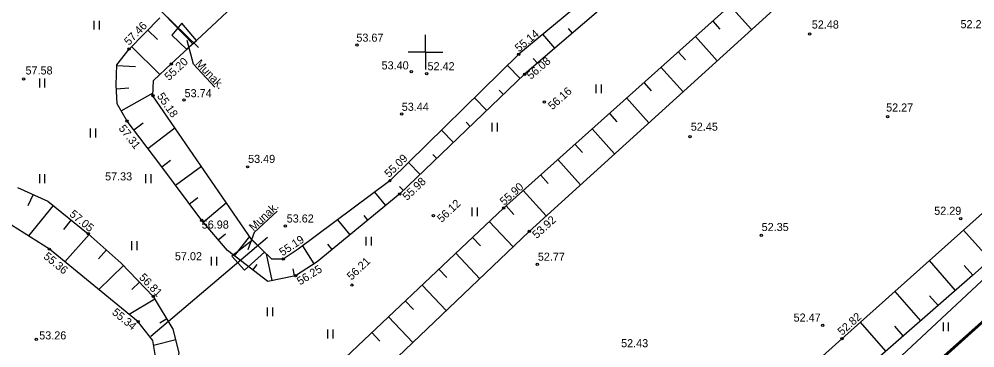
# Model space of a CAD drawing. Extents: x 639935 to 640355, y 6456229 to 6456709.
# Drawn here: x 640114.8 to 640197.6, y 6456374.4 to 6456402.9 of the extents above; entities that cross this region are included whole.
import ezdxf

# ---------------------------------------------------------------- set-up
doc = ezdxf.new("R2010")
doc.units = 0
for name, color, linetype in [('ABIJOONIS', 7, 'Continuous'), ('AED', 7, 'Continuous'), ('HALJASTUS', 7, 'Continuous'), ('KORGUS', 7, 'Continuous'), ('KTRASS', 7, 'Continuous'), ('PIIR', 7, 'Continuous'), ('RELJEEF', 7, 'Continuous'), ('VEEKOGU', 7, 'Continuous'), ('VORK', 7, 'Continuous')]:
    doc.layers.add(name, color=color, linetype=linetype)

msp = doc.modelspace()

# ---------------------------------------------------------------- linework, layer by layer
at = {"layer": 'ABIJOONIS'}
for points in [[(640131.77, 6456396.988), (640129.911, 6456398.953), (640129.365, 6456401.013)], [(640137.154, 6456386.227), (640135.185, 6456384.392), (640134.626, 6456382.887)]]:
    msp.add_lwpolyline(points, dxfattribs=at)
at = {"layer": 'AED'}
msp.add_lwpolyline([(640164.583, 6456551.518), (640162.859, 6456553.472), (640113.293, 6456508.646), (640016.037, 6456420.573), (640016.334, 6456388.175), (640033.391, 6456360.662), (640044.691, 6456344.502), (640046.569, 6456342.426), (640077.306, 6456313.311), (640079.111, 6456311.648), (640099.433, 6456293.137), (640104.063, 6456292.115), (640141.167, 6456325.424), (640179.994, 6456360.395), (640191.108, 6456370.377), (640211.526, 6456388.631), (640220.826, 6456396.969), (640222.192, 6456401.668)], dxfattribs=at)
at = {"layer": 'HALJASTUS'}
for p, q in [((640121.298, 6456402.725), (640121.298, 6456401.964)), ((640121.753, 6456402.725), (640121.753, 6456401.964)), ((640116.578, 6456397.717), (640116.578, 6456396.956)), ((640117.033, 6456397.717), (640117.033, 6456396.956)), ((640164.743, 6456397.207), (640164.743, 6456396.446)), ((640165.198, 6456397.207), (640165.198, 6456396.446)), ((640120.979, 6456393.379), (640120.979, 6456392.618)), ((640121.435, 6456393.379), (640121.435, 6456392.618)), ((640155.748, 6456393.889), (640155.748, 6456393.128)), ((640156.203, 6456393.889), (640156.203, 6456393.128)), ((640116.578, 6456389.424), (640116.578, 6456388.663)), ((640117.033, 6456389.424), (640117.033, 6456388.663)), ((640125.764, 6456389.424), (640125.764, 6456388.663)), ((640126.219, 6456389.424), (640126.219, 6456388.663)), ((640154.025, 6456386.553), (640154.025, 6456385.792)), ((640154.48, 6456386.553), (640154.48, 6456385.792)), ((640124.552, 6456383.618), (640124.552, 6456382.857)), ((640125.007, 6456383.618), (640125.007, 6456382.857)), ((640144.839, 6456384.001), (640144.839, 6456383.24)), ((640145.294, 6456384.001), (640145.294, 6456383.24)), ((640131.442, 6456382.279), (640131.442, 6456381.518)), ((640131.897, 6456382.279), (640131.897, 6456381.518)), ((640136.29, 6456377.877), (640136.29, 6456377.116)), ((640136.745, 6456377.877), (640136.745, 6456377.116)), ((640141.521, 6456375.963), (640141.521, 6456375.202)), ((640141.977, 6456375.963), (640141.977, 6456375.202)), ((640194.798, 6456376.582), (640194.798, 6456375.821)), ((640195.253, 6456376.582), (640195.253, 6456375.821))]:
    msp.add_line(p, q, dxfattribs=at)
for points in [[(640128.031, 6456401.48), (640129.318, 6456400.262), (640130.183, 6456401.03), (640128.906, 6456402.509), (640128.031, 6456401.48)], [(640133.249, 6456382.332), (640134.329, 6456381.13), (640136.074, 6456382.67), (640135.035, 6456383.702), (640133.249, 6456382.332)]]:
    msp.add_lwpolyline(points, dxfattribs=at)
at = {"layer": 'KORGUS'}
for centre in [(640183.248, 6456401.571), (640144.06, 6456400.622), (640124.343, 6456400.271), (640158.065, 6456399.82), (640127.998, 6456398.994), (640148.763, 6456398.31), (640150.11, 6456398.138), (640158.579, 6456398.087), (640115.21, 6456397.686), (640126.412, 6456396.225), (640129.102, 6456395.871), (640160.294, 6456395.678), (640124.174, 6456394.03), (640147.945, 6456394.652), (640189.997, 6456394.43), (640172.896, 6456392.692), (640134.602, 6456390.071), (640146.913, 6456388.859), (640147.766, 6456387.717), (640156.757, 6456386.5), (640150.688, 6456385.842), (640130.632, 6456385.429), (640137.871, 6456384.954), (640196.331, 6456385.576), (640120.809, 6456384.274), (640158.982, 6456384.478), (640179.066, 6456384.131), (640117.45, 6456382.936), (640137.695, 6456382.08), (640159.669, 6456381.609), (640138.754, 6456380.633), (640143.628, 6456379.818), (640126.44, 6456378.847), (640125.132, 6456376.646), (640184.38, 6456376.333), (640116.306, 6456375.114), (640186.047, 6456375.172)]:
    msp.add_circle(centre, 0.1, dxfattribs=at)
at = {"layer": 'KTRASS'}
for p, q in [((640126.018, 6456404.652), (640130.365, 6456400.4)), ((640186.532, 6456369.357), (640217.288, 6456398.04)), ((640136.327, 6456383.938), (640126.228, 6456375.366))]:
    msp.add_line(p, q, dxfattribs=at)
at = {"layer": 'PIIR'}
for points in [[(640244.48, 6456636.43), (640210.34, 6456446.88), (640223.9, 6456399.77), (640100.76, 6456288.92), (640032.7, 6456361.37), (640015.01, 6456419.96), (640095.91, 6456493.23), (640046.38, 6456546.87), (640082.39, 6456610.33), (640129.21, 6456652.47)], [(640129.27, 6456652.45), (640082.45, 6456610.31), (640046.42, 6456546.85), (640095.96, 6456493.19), (640015.04, 6456419.94), (640032.73, 6456361.33), (640100.8, 6456288.87), (640223.94, 6456399.73), (640210.39, 6456446.84), (640225.64, 6456531.7), (640164.15, 6456601.61), (640170.59, 6456607.72)]]:
    msp.add_lwpolyline(points, close=True, dxfattribs=at)
at = {"layer": 'RELJEEF'}
for p, q in [((640176.337, 6456404.048), (640178.212, 6456401.957)), ((640127.361, 6456403.336), (640129.874, 6456400.743)), ((640174.804, 6456402.674), (640174.804, 6456402.674)), ((640174.848, 6456402.713), (640175.476, 6456402.013)), ((640125.953, 6456401.916), (640126.795, 6456401.092)), ((640161.203, 6456400.345), (640160.154, 6456401.564)), ((640162.719, 6456401.65), (640162.377, 6456402.047)), ((640174.059, 6456402.007), (640174.059, 6456402.007)), ((640172.57, 6456400.672), (640172.57, 6456400.672)), ((640173.315, 6456401.339), (640173.315, 6456401.339)), ((640173.359, 6456401.379), (640175.252, 6456399.266)), ((640127.016, 6456398.078), (640124.554, 6456400.487)), ((640171.825, 6456400.005), (640171.825, 6456400.005)), ((640171.869, 6456400.044), (640172.503, 6456399.336)), ((640159.687, 6456399.04), (640159.329, 6456399.456)), ((640171.081, 6456399.337), (640171.081, 6456399.337)), ((640123.291, 6456398.84), (640124.9, 6456398.777)), ((640158.19, 6456397.714), (640157.085, 6456398.866)), ((640170.336, 6456398.67), (640170.336, 6456398.67)), ((640170.38, 6456398.709), (640172.292, 6456396.576)), ((640168.847, 6456397.335), (640168.847, 6456397.335)), ((640168.89, 6456397.374), (640169.531, 6456396.66)), ((640169.591, 6456398.002), (640169.591, 6456398.002)), ((640123.247, 6456396.842), (640124.312, 6456396.906)), ((640123.663, 6456394.933), (640126.422, 6456396.494)), ((640156.747, 6456396.33), (640156.384, 6456396.708)), ((640168.102, 6456396.668), (640168.102, 6456396.668)), ((640155.303, 6456394.946), (640154.234, 6456396.061)), ((640167.357, 6456396), (640167.357, 6456396)), ((640167.401, 6456396.039), (640169.332, 6456393.885)), ((640166.613, 6456395.333), (640166.613, 6456395.333)), ((640165.868, 6456394.665), (640165.868, 6456394.665)), ((640165.912, 6456394.705), (640166.558, 6456393.983)), ((640124.757, 6456393.264), (640125.565, 6456393.878)), ((640125.968, 6456391.672), (640128.314, 6456393.457)), ((640152.416, 6456392.177), (640151.382, 6456393.256)), ((640153.86, 6456393.561), (640153.509, 6456393.927)), ((640164.378, 6456393.33), (640164.378, 6456393.33)), ((640164.422, 6456393.37), (640166.372, 6456391.195)), ((640165.123, 6456393.998), (640165.123, 6456393.998)), ((640163.634, 6456392.663), (640163.634, 6456392.663)), ((640162.889, 6456391.996), (640162.889, 6456391.996)), ((640162.933, 6456392.035), (640163.586, 6456391.306)), ((640150.973, 6456390.793), (640150.634, 6456391.146)), ((640162.144, 6456391.328), (640162.144, 6456391.328)), ((640127.176, 6456390.078), (640127.939, 6456390.646)), ((640128.369, 6456388.473), (640130.6, 6456390.132)), ((640149.53, 6456389.408), (640148.53, 6456390.45)), ((640160.655, 6456389.993), (640160.655, 6456389.993)), ((640161.4, 6456390.661), (640161.4, 6456390.661)), ((640161.443, 6456390.7), (640163.412, 6456388.504)), ((640159.91, 6456389.326), (640159.91, 6456389.326)), ((640159.954, 6456389.365), (640160.613, 6456388.63)), ((640148.086, 6456388.024), (640147.759, 6456388.365)), ((640159.166, 6456388.659), (640159.166, 6456388.659)), ((640116.042, 6456387.676), (640115.592, 6456386.678)), ((640129.562, 6456386.868), (640130.286, 6456387.406)), ((640146.564, 6456386.728), (640145.611, 6456387.885)), ((640158.421, 6456387.991), (640158.421, 6456387.991)), ((640158.465, 6456388.03), (640160.451, 6456385.814)), ((640117.784, 6456386.722), (640115.645, 6456384.079)), ((640130.767, 6456385.272), (640132.763, 6456386.984)), ((640156.932, 6456386.656), (640156.932, 6456386.656)), ((640156.975, 6456386.696), (640157.641, 6456385.953)), ((640157.676, 6456387.324), (640157.676, 6456387.324)), ((640145.02, 6456385.456), (640144.683, 6456385.866)), ((640156.201, 6456385.974), (640156.201, 6456385.974)), ((640119.338, 6456385.464), (640118.674, 6456384.643)), ((640143.477, 6456384.185), (640142.405, 6456385.486)), ((640155.475, 6456385.286), (640155.475, 6456385.286)), ((640155.517, 6456385.327), (640157.584, 6456383.143)), ((640120.889, 6456384.202), (640118.776, 6456381.85)), ((640132.068, 6456383.754), (640132.68, 6456384.278)), ((640154.748, 6456384.599), (640154.748, 6456384.599)), ((640198.881, 6456381.998), (640196.578, 6456384.594)), ((640133.479, 6456382.35), (640134.785, 6456384.043)), ((640141.933, 6456382.914), (640141.556, 6456383.371)), ((640154.022, 6456383.912), (640154.022, 6456383.912)), ((640154.065, 6456383.952), (640154.756, 6456383.222)), ((640122.377, 6456382.865), (640121.693, 6456382.104)), ((640136.716, 6456380.211), (640136.237, 6456382.525)), ((640140.368, 6456381.671), (640139.373, 6456383.218)), ((640152.569, 6456382.537), (640152.569, 6456382.537)), ((640152.612, 6456382.578), (640154.692, 6456380.379)), ((640153.295, 6456383.224), (640153.295, 6456383.224)), ((640135.062, 6456381.128), (640135.435, 6456381.612)), ((640151.843, 6456381.85), (640151.843, 6456381.85)), ((640195.876, 6456379.357), (640193.62, 6456381.948)), ((640123.851, 6456381.513), (640121.717, 6456379.442)), ((640138.674, 6456380.617), (640138.546, 6456381.235)), ((640151.116, 6456381.162), (640151.116, 6456381.162)), ((640151.159, 6456381.203), (640151.855, 6456380.468)), ((640197.384, 6456380.671), (640196.619, 6456381.534)), ((640125.244, 6456380.079), (640124.588, 6456379.441)), ((640150.39, 6456380.475), (640150.39, 6456380.475)), ((640196.675, 6456380.053), (640196.675, 6456380.053)), ((640197.428, 6456380.71), (640197.428, 6456380.71)), ((640149.664, 6456379.788), (640149.664, 6456379.788)), ((640149.706, 6456379.828), (640151.8, 6456377.616)), ((640192.86, 6456376.73), (640190.639, 6456379.28)), ((640195.921, 6456379.396), (640195.921, 6456379.396)), ((640126.586, 6456378.604), (640124.366, 6456377.273)), ((640148.211, 6456378.413), (640148.211, 6456378.413)), ((640148.254, 6456378.454), (640148.954, 6456377.714)), ((640148.937, 6456379.1), (640148.937, 6456379.1)), ((640194.368, 6456378.044), (640193.622, 6456378.901)), ((640195.166, 6456378.739), (640195.166, 6456378.739)), ((640147.485, 6456377.726), (640147.485, 6456377.726)), ((640194.412, 6456378.082), (640194.412, 6456378.082)), ((640127.614, 6456376.889), (640127.006, 6456376.524)), ((640146.758, 6456377.039), (640146.758, 6456377.039)), ((640146.801, 6456377.079), (640148.907, 6456374.853)), ((640192.904, 6456376.769), (640192.904, 6456376.769)), ((640193.658, 6456377.426), (640193.658, 6456377.426)), ((640146.032, 6456376.351), (640146.032, 6456376.351)), ((640189.843, 6456374.103), (640187.658, 6456376.613)), ((640191.352, 6456375.417), (640190.617, 6456376.26)), ((640192.15, 6456376.112), (640192.15, 6456376.112)), ((640128.38, 6456375.065), (640126.466, 6456374.582)), ((640145.306, 6456375.664), (640145.306, 6456375.664)), ((640145.348, 6456375.704), (640146.053, 6456374.96)), ((640191.396, 6456375.455), (640191.396, 6456375.455)), ((640144.579, 6456374.977), (640144.579, 6456374.977)), ((640190.642, 6456374.799), (640190.642, 6456374.799))]:
    msp.add_line(p, q, dxfattribs=at)
for points in [[(640087.408, 6456323.422), (640101.002, 6456335.891), (640116.251, 6456349.18), (640123.074, 6456355.542), (640132.985, 6456364.849), (640140.451, 6456371.07), (640156.757, 6456386.5), (640178.004, 6456405.542), (640185.879, 6456413.821), (640190.926, 6456417.892), (640194.898, 6456420.92), (640198.426, 6456421.894)], [(640168.618, 6456406.727), (640158.579, 6456398.087), (640147.766, 6456387.717), (640140.619, 6456381.832), (640138.754, 6456380.633), (640136.35, 6456380.135), (640132.868, 6456382.821), (640130.632, 6456385.429), (640127.009, 6456390.303), (640124.174, 6456394.03), (640123.326, 6456395.529), (640123.226, 6456397.181), (640123.293, 6456398.899)], [(640123.293, 6456398.899), (640124.343, 6456400.271), (640126.992, 6456402.979)], [(640207.808, 6456389.914), (640197.357, 6456380.647), (640187.726, 6456372.259), (640177.89, 6456363.505), (640167.215, 6456354.09), (640155.995, 6456344.107), (640146.537, 6456335.702), (640135.103, 6456325.384), (640127.02, 6456318.349), (640116.156, 6456308.816), (640107.955, 6456301.468), (640103.611, 6456297.904), (640099.17, 6456298.357), (640095.297, 6456301.653), (640091.75, 6456305.471), (640085.405, 6456313.38), (640083.721, 6456318.001), (640085.422, 6456321.801), (640087.408, 6456323.422)], [(640114.694, 6456388.283), (640117.313, 6456387.103), (640120.809, 6456384.274), (640123.649, 6456381.721), (640126.44, 6456378.847), (640128.143, 6456376.006), (640128.659, 6456373.96), (640128.263, 6456372.066), (640126.789, 6456369.549), (640123.403, 6456366.163), (640117.793, 6456360.931), (640106.071, 6456350.348)]]:
    msp.add_lwpolyline(points, dxfattribs=at)
at = {"layer": 'VEEKOGU'}
for points in [[(640126.463, 6456397.562), (640127.998, 6456398.994), (640130.183, 6456401.03), (640149.137, 6456418.794), (640165.662, 6456435.189), (640174.726, 6456441.834), (640178.716, 6456442.915), (640181.264, 6456442.272), (640188.675, 6456434.655), (640190.31, 6456431.596), (640190.766, 6456428.445), (640188.695, 6456425.926), (640182.525, 6456420.388), (640167.612, 6456407.753), (640158.065, 6456399.83), (640146.913, 6456388.859), (640138.992, 6456382.933), (640137.695, 6456382.08), (640136.691, 6456382.079), (640134.981, 6456383.757), (640126.412, 6456396.225), (640126.463, 6456397.562)], [(640089.481, 6456321.249), (640103.241, 6456333.574), (640125.841, 6456353.554), (640142.566, 6456368.795), (640158.982, 6456384.478), (640180.112, 6456403.684), (640189.493, 6456412.356), (640194.281, 6456414.225), (640198.026, 6456415.833), (640202.755, 6456414.448), (640207.874, 6456410.2), (640211.505, 6456405.181), (640212.463, 6456401.425), (640211.024, 6456398.286), (640207.393, 6456394.27), (640186.047, 6456375.172), (640133.192, 6456327.747), (640103.29, 6456301.651), (640098.211, 6456302.837), (640088.57, 6456315.44), (640089.481, 6456321.249)], [(640105.549, 6456351.22), (640116.986, 6456361.633), (640122.582, 6456366.901), (640125.961, 6456370.627), (640126.756, 6456372.937), (640126.389, 6456375.02), (640125.132, 6456376.646), (640117.45, 6456382.936), (640113.611, 6456385.368)]]:
    msp.add_lwpolyline(points, dxfattribs=at)
at = {"layer": 'VORK'}
for q in [(640150, 6456401.5), (640148.5, 6456400), (640151.5, 6456400), (640150, 6456398.5)]:
    msp.add_line((640150, 6456400), q, dxfattribs=at)

# ---------------------------------------------------------------- texts
at = {"layer": 'HALJASTUS'}
for rotation, p in [(313.36887, (640130.047, 6456398.977)), (43.36887, (640135.122, 6456384.459))]:
    msp.add_text('Munak.', height=0.7, rotation=rotation, dxfattribs=at).set_placement(p)
at = {"layer": 'KORGUS'}
for s, rotation, p in [('57.46', 46.03748, (640124.333, 6456400.55)), ('55.14', 39.68908, (640158.087, 6456399.987)), ('55.20', 43.23761, (640127.803, 6456397.499)), ('56.08', 40.71672, (640159.124, 6456397.603)), ('55.18', 304.3461, (640126.73, 6456396.199)), ('56.16', 41.94712, (640160.982, 6456394.966)), ('57.31', 308.04704, (640123.401, 6456393.381)), ('55.09', 44.53124, (640146.85, 6456389.096)), ('55.98', 43.80195, (640148.411, 6456387.106)), ('55.90', 41.86735, (640156.807, 6456386.686)), ('56.12', 43.31532, (640151.402, 6456385.202)), ('57.05', 320.68818, (640119.128, 6456385.865)), ('53.92', 42.2691, (640159.626, 6456383.808)), ('55.19', 33.62739, (640137.625, 6456382.306)), ('55.36', 320.68948, (640116.879, 6456382.201)), ('56.21', 43.37667, (640143.592, 6456380.2)), ('56.81', 314.1606, (640125.157, 6456380.436)), ('56.25', 32.05601, (640139.143, 6456379.785)), ('55.34', 320.68948, (640122.809, 6456377.353)), ('52.82', 41.8186, (640186.051, 6456375.42))]:
    msp.add_text(s, height=0.7, rotation=rotation, dxfattribs=at).set_placement(p)
for s, p in [(' 52.48', (640183.176, 6456402.054)), (' 52.20', (640196.046, 6456402.082)), (' 53.67', (640143.758, 6456400.912)), (' 53.40', (640145.94, 6456398.514)), (' 52.42', (640149.917, 6456398.44)), ('57.58', (640115.378, 6456398.075)), (' 53.74', (640128.891, 6456396.101)), (' 53.44', (640147.685, 6456394.924)), (' 52.27', (640189.61, 6456394.865)), (' 52.45', (640172.703, 6456393.199)), (' 53.49', (640134.385, 6456390.409)), ('57.33', (640122.267, 6456388.893)), (' 52.29', (640193.77, 6456385.914)), (' 53.62', (640137.726, 6456385.244)), ('56.98', (640130.632, 6456384.719)), (' 52.35', (640178.836, 6456384.506)), ('57.02', (640128.311, 6456381.976)), (' 52.77', (640159.464, 6456381.935)), (' 52.47', (640181.601, 6456376.659)), (' 53.26', (640116.306, 6456375.114)), (' 52.43', (640166.672, 6456374.44))]:
    msp.add_text(s, height=0.7, dxfattribs=at).set_placement(p)

doc.saveas('drawing.dxf')
